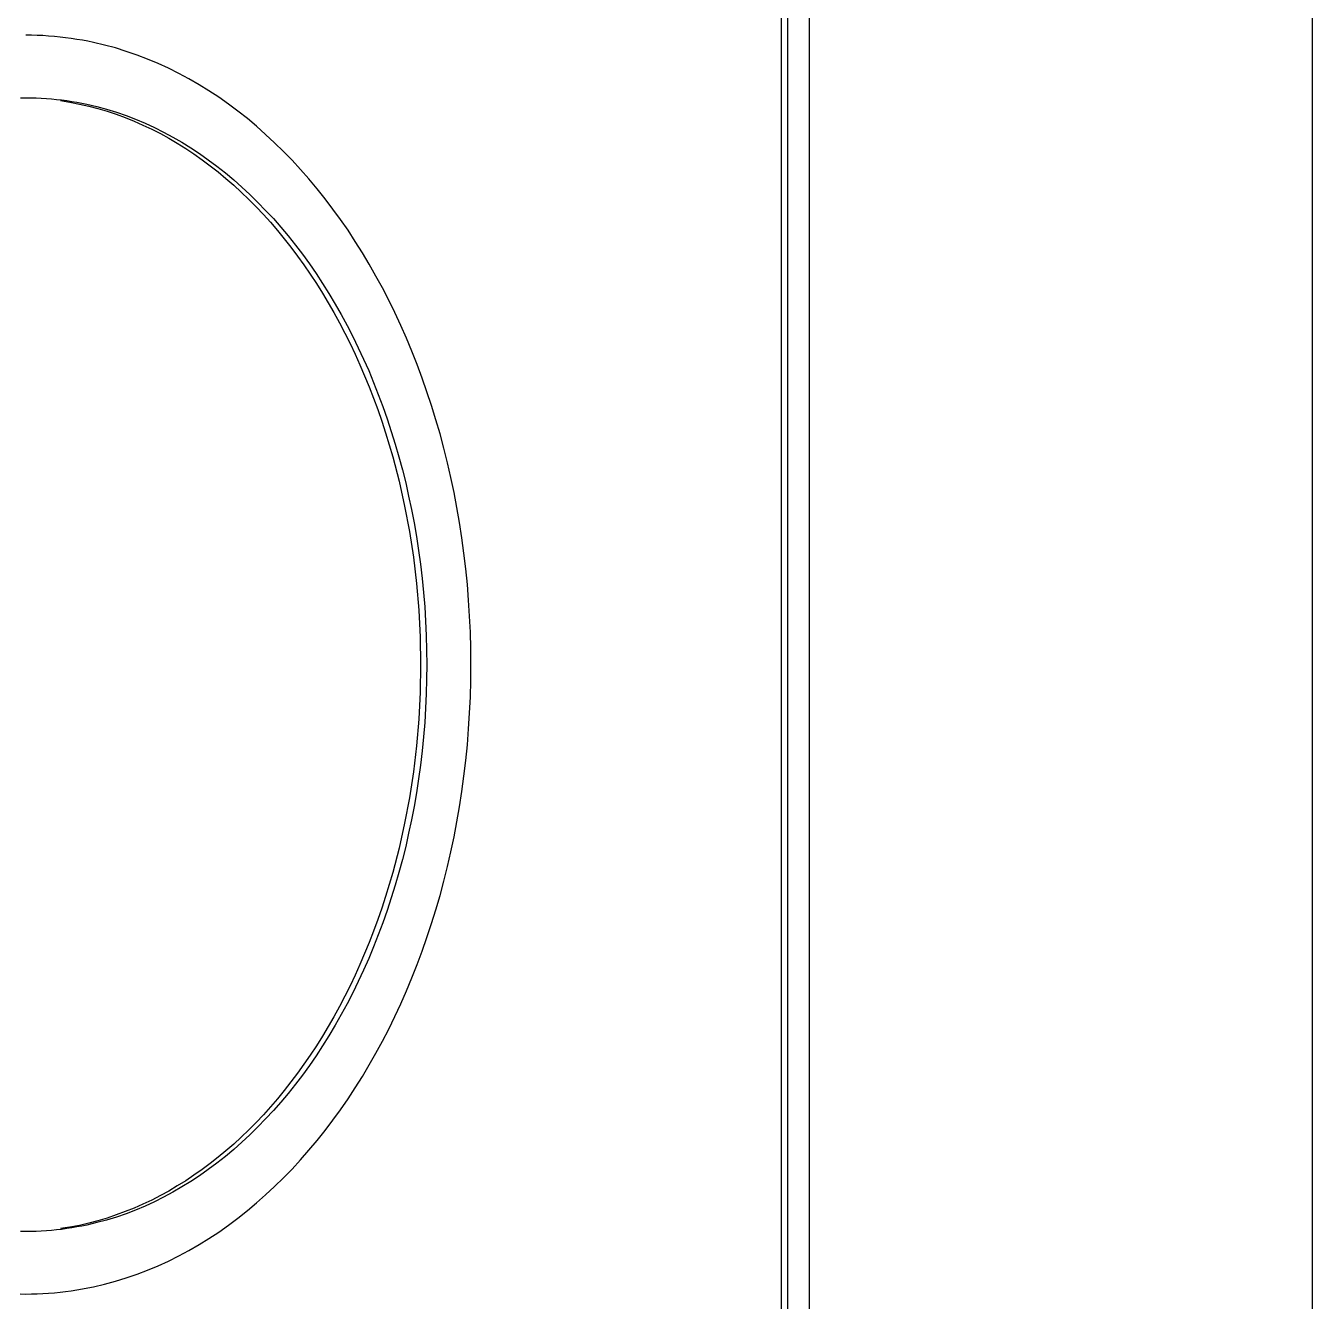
# Model space of a CAD drawing. Header units: millimetres. Extents: x -582 to 3448, y -204 to 2611.
# Drawn here: x 759.56 to 772.07, y 2019.65 to 2032.06 of the extents above; entities that cross this region are included whole.
import ezdxf

# ---------------------------------------------------------------- set-up
doc = ezdxf.new("R2010")
doc.units = ezdxf.units.MM
doc.header["$MEASUREMENT"] = 0
doc.layers.add('Utwórz2D linie widoczne', color=7, linetype='Continuous', true_color=0x000000)

msp = doc.modelspace()

# ---------------------------------------------------------------- linework, layer by layer
at = {"layer": 'Utwórz2D linie widoczne'}
for p, q in [((772.073, 2059.136), (772.073, 1296.736)), ((767.184, 2015.136), (767.184, 2049.136)), ((766.909, 2048.832), (766.909, 2015.439)), ((766.969, 2048.832), (766.969, 2015.439)), ((759.617, 2031.964), (759.561, 2031.964)), ((759.672, 2031.962), (759.617, 2031.964)), ((759.728, 2031.96), (759.672, 2031.962)), ((759.783, 2031.956), (759.728, 2031.96)), ((759.839, 2031.952), (759.783, 2031.956)), ((759.894, 2031.946), (759.839, 2031.952)), ((759.949, 2031.94), (759.894, 2031.946)), ((760.003, 2031.932), (759.949, 2031.94)), ((760.058, 2031.924), (760.003, 2031.932)), ((760.112, 2031.915), (760.058, 2031.924)), ((760.166, 2031.905), (760.112, 2031.915)), ((760.22, 2031.894), (760.166, 2031.905)), ((760.327, 2031.868), (760.22, 2031.894)), ((760.433, 2031.84), (760.327, 2031.868)), ((760.538, 2031.807), (760.433, 2031.84)), ((760.643, 2031.771), (760.538, 2031.807)), ((760.746, 2031.732), (760.643, 2031.771)), ((760.848, 2031.689), (760.746, 2031.732)), ((760.949, 2031.642), (760.848, 2031.689)), ((761.049, 2031.593), (760.949, 2031.642)), ((761.148, 2031.539), (761.049, 2031.593)), ((761.246, 2031.483), (761.148, 2031.539)), ((761.342, 2031.423), (761.246, 2031.483)), ((759.511, 2031.356), (759.561, 2031.356)), ((759.561, 2031.356), (759.611, 2031.356)), ((759.611, 2031.356), (759.662, 2031.354)), ((759.662, 2031.354), (759.712, 2031.352)), ((759.712, 2031.352), (759.762, 2031.349)), ((759.762, 2031.349), (759.811, 2031.345)), ((759.811, 2031.345), (759.861, 2031.34)), ((761.438, 2031.36), (761.342, 2031.423)), ((761.532, 2031.294), (761.438, 2031.36)), ((759.861, 2031.34), (759.91, 2031.334)), ((759.9, 2031.328), (759.991, 2031.313)), ((759.91, 2031.334), (759.96, 2031.328)), ((759.96, 2031.328), (760.009, 2031.32)), ((759.991, 2031.313), (760.083, 2031.295)), ((760.009, 2031.32), (760.058, 2031.312)), ((760.058, 2031.312), (760.106, 2031.303)), ((760.083, 2031.295), (760.173, 2031.274)), ((760.106, 2031.303), (760.155, 2031.293)), ((760.155, 2031.293), (760.251, 2031.27)), ((760.173, 2031.274), (760.263, 2031.251)), ((760.251, 2031.27), (760.347, 2031.244)), ((760.263, 2031.251), (760.352, 2031.224)), ((760.347, 2031.244), (760.442, 2031.215)), ((760.352, 2031.224), (760.44, 2031.195)), ((761.624, 2031.225), (761.532, 2031.294)), ((761.716, 2031.153), (761.624, 2031.225)), ((760.44, 2031.195), (760.528, 2031.163)), ((760.442, 2031.215), (760.536, 2031.182)), ((760.528, 2031.163), (760.615, 2031.128)), ((760.536, 2031.182), (760.629, 2031.147)), ((760.615, 2031.128), (760.701, 2031.09)), ((760.629, 2031.147), (760.721, 2031.108)), ((760.721, 2031.108), (760.812, 2031.066)), ((761.806, 2031.078), (761.716, 2031.153)), ((760.701, 2031.09), (760.786, 2031.05)), ((760.786, 2031.05), (760.87, 2031.007)), ((760.812, 2031.066), (760.902, 2031.021)), ((760.87, 2031.007), (760.953, 2030.961)), ((760.902, 2031.021), (760.991, 2030.973)), ((760.991, 2030.973), (761.079, 2030.923)), ((761.894, 2030.999), (761.806, 2031.078)), ((761.981, 2030.918), (761.894, 2030.999)), ((760.953, 2030.961), (761.035, 2030.913)), ((761.035, 2030.913), (761.117, 2030.862)), ((761.079, 2030.923), (761.166, 2030.869)), ((761.117, 2030.862), (761.197, 2030.809)), ((761.166, 2030.869), (761.252, 2030.812)), ((762.067, 2030.834), (761.981, 2030.918)), ((761.197, 2030.809), (761.276, 2030.753)), ((761.252, 2030.812), (761.336, 2030.753)), ((761.276, 2030.753), (761.355, 2030.694)), ((761.336, 2030.753), (761.42, 2030.69)), ((762.151, 2030.748), (762.067, 2030.834)), ((762.234, 2030.658), (762.151, 2030.748)), ((761.355, 2030.694), (761.432, 2030.634)), ((761.42, 2030.69), (761.502, 2030.625)), ((761.432, 2030.634), (761.508, 2030.57)), ((761.502, 2030.625), (761.583, 2030.558)), ((762.315, 2030.566), (762.234, 2030.658)), ((761.508, 2030.57), (761.583, 2030.505)), ((761.583, 2030.558), (761.663, 2030.487)), ((761.583, 2030.505), (761.657, 2030.437)), ((761.663, 2030.487), (761.741, 2030.414)), ((762.394, 2030.471), (762.315, 2030.566)), ((762.472, 2030.373), (762.394, 2030.471)), ((761.657, 2030.437), (761.73, 2030.367)), ((761.73, 2030.367), (761.801, 2030.295)), ((761.741, 2030.414), (761.819, 2030.338)), ((762.548, 2030.273), (762.472, 2030.373)), ((761.801, 2030.295), (761.872, 2030.22)), ((761.819, 2030.338), (761.894, 2030.26)), ((761.872, 2030.22), (761.941, 2030.144)), ((761.894, 2030.26), (761.969, 2030.18)), ((762.622, 2030.171), (762.548, 2030.273)), ((761.941, 2030.144), (762.009, 2030.065)), ((761.969, 2030.18), (762.042, 2030.097)), ((762.042, 2030.097), (762.113, 2030.011)), ((762.695, 2030.066), (762.622, 2030.171)), ((762.009, 2030.065), (762.075, 2029.984)), ((762.075, 2029.984), (762.14, 2029.901)), ((762.113, 2030.011), (762.183, 2029.923)), ((762.766, 2029.958), (762.695, 2030.066)), ((762.14, 2029.901), (762.204, 2029.816)), ((762.183, 2029.923), (762.252, 2029.833)), ((762.835, 2029.848), (762.766, 2029.958)), ((762.902, 2029.736), (762.835, 2029.848)), ((762.204, 2029.816), (762.267, 2029.729)), ((762.252, 2029.833), (762.319, 2029.741)), ((762.267, 2029.729), (762.328, 2029.64)), ((762.319, 2029.741), (762.384, 2029.646)), ((762.967, 2029.621), (762.902, 2029.736)), ((762.328, 2029.64), (762.388, 2029.549)), ((762.384, 2029.646), (762.448, 2029.549)), ((763.03, 2029.505), (762.967, 2029.621)), ((762.388, 2029.549), (762.446, 2029.456)), ((762.448, 2029.549), (762.51, 2029.45)), ((763.092, 2029.386), (763.03, 2029.505)), ((762.446, 2029.456), (762.503, 2029.362)), ((762.503, 2029.362), (762.558, 2029.265)), ((762.51, 2029.45), (762.57, 2029.349)), ((762.57, 2029.349), (762.629, 2029.246)), ((763.151, 2029.265), (763.092, 2029.386)), ((762.558, 2029.265), (762.612, 2029.167)), ((762.629, 2029.246), (762.686, 2029.141)), ((763.208, 2029.141), (763.151, 2029.265)), ((762.612, 2029.167), (762.664, 2029.067)), ((762.686, 2029.141), (762.741, 2029.033)), ((763.263, 2029.016), (763.208, 2029.141)), ((762.664, 2029.067), (762.715, 2028.965)), ((762.741, 2029.033), (762.795, 2028.924)), ((763.317, 2028.889), (763.263, 2029.016)), ((762.715, 2028.965), (762.764, 2028.862)), ((762.764, 2028.862), (762.811, 2028.757)), ((762.795, 2028.924), (762.846, 2028.813)), ((763.368, 2028.76), (763.317, 2028.889)), ((762.811, 2028.757), (762.857, 2028.651)), ((762.846, 2028.813), (762.896, 2028.701)), ((763.417, 2028.629), (763.368, 2028.76)), ((762.857, 2028.651), (762.901, 2028.543)), ((762.896, 2028.701), (762.944, 2028.586)), ((763.463, 2028.496), (763.417, 2028.629)), ((762.901, 2028.543), (762.944, 2028.433)), ((762.944, 2028.586), (762.99, 2028.47)), ((762.99, 2028.47), (763.034, 2028.351)), ((763.508, 2028.361), (763.463, 2028.496)), ((762.944, 2028.433), (762.985, 2028.322)), ((763.034, 2028.351), (763.076, 2028.232)), ((763.55, 2028.224), (763.508, 2028.361)), ((762.985, 2028.322), (763.024, 2028.209)), ((763.076, 2028.232), (763.116, 2028.11)), ((763.59, 2028.086), (763.55, 2028.224)), ((763.024, 2028.209), (763.061, 2028.095)), ((763.061, 2028.095), (763.096, 2027.98)), ((763.116, 2028.11), (763.154, 2027.987)), ((763.096, 2027.98), (763.13, 2027.863)), ((763.154, 2027.987), (763.19, 2027.863)), ((763.628, 2027.946), (763.59, 2028.086)), ((763.13, 2027.863), (763.192, 2027.626)), ((763.19, 2027.863), (763.224, 2027.737)), ((763.663, 2027.805), (763.628, 2027.946)), ((763.224, 2027.737), (763.256, 2027.61)), ((763.696, 2027.662), (763.663, 2027.805)), ((763.192, 2027.626), (763.246, 2027.383)), ((763.256, 2027.61), (763.285, 2027.481)), ((763.726, 2027.517), (763.696, 2027.662)), ((763.285, 2027.481), (763.313, 2027.35)), ((763.754, 2027.371), (763.726, 2027.517)), ((763.246, 2027.383), (763.292, 2027.136)), ((763.313, 2027.35), (763.338, 2027.219)), ((763.779, 2027.224), (763.754, 2027.371)), ((763.338, 2027.219), (763.361, 2027.086)), ((763.802, 2027.075), (763.779, 2027.224)), ((763.292, 2027.136), (763.331, 2026.885)), ((763.361, 2027.086), (763.381, 2026.952)), ((763.823, 2026.925), (763.802, 2027.075)), ((763.331, 2026.885), (763.361, 2026.629)), ((763.381, 2026.952), (763.4, 2026.817)), ((763.84, 2026.773), (763.823, 2026.925)), ((763.4, 2026.817), (763.416, 2026.68)), ((763.856, 2026.621), (763.84, 2026.773)), ((763.361, 2026.629), (763.383, 2026.37)), ((763.416, 2026.68), (763.429, 2026.543)), ((763.868, 2026.467), (763.856, 2026.621)), ((763.429, 2026.543), (763.441, 2026.404)), ((763.878, 2026.312), (763.868, 2026.467)), ((763.383, 2026.37), (763.396, 2026.107)), ((763.441, 2026.404), (763.449, 2026.265)), ((763.449, 2026.265), (763.456, 2026.124)), ((763.885, 2026.156), (763.878, 2026.312)), ((763.396, 2026.107), (763.401, 2025.84)), ((763.456, 2026.124), (763.459, 2025.983)), ((763.889, 2025.999), (763.885, 2026.156)), ((763.459, 2025.983), (763.461, 2025.84)), ((763.89, 2025.841), (763.889, 2025.999)), ((763.401, 2025.84), (763.396, 2025.574)), ((763.461, 2025.84), (763.459, 2025.698)), ((763.889, 2025.683), (763.89, 2025.841)), ((763.459, 2025.698), (763.456, 2025.557)), ((763.885, 2025.526), (763.889, 2025.683)), ((763.396, 2025.574), (763.383, 2025.311)), ((763.456, 2025.557), (763.449, 2025.416)), ((763.878, 2025.37), (763.885, 2025.526)), ((763.449, 2025.416), (763.441, 2025.277)), ((763.868, 2025.215), (763.878, 2025.37)), ((763.383, 2025.311), (763.361, 2025.052)), ((763.441, 2025.277), (763.429, 2025.138)), ((763.856, 2025.061), (763.868, 2025.215)), ((763.429, 2025.138), (763.416, 2025.001)), ((763.361, 2025.052), (763.331, 2024.797)), ((763.416, 2025.001), (763.4, 2024.864)), ((763.84, 2024.908), (763.856, 2025.061)), ((763.4, 2024.864), (763.381, 2024.729)), ((763.823, 2024.757), (763.84, 2024.908)), ((763.331, 2024.797), (763.292, 2024.545)), ((763.381, 2024.729), (763.361, 2024.595)), ((763.802, 2024.607), (763.823, 2024.757)), ((763.361, 2024.595), (763.338, 2024.462)), ((763.779, 2024.458), (763.802, 2024.607)), ((763.292, 2024.545), (763.246, 2024.298)), ((763.338, 2024.462), (763.313, 2024.331)), ((763.754, 2024.311), (763.779, 2024.458)), ((763.246, 2024.298), (763.192, 2024.056)), ((763.313, 2024.331), (763.285, 2024.201)), ((763.726, 2024.165), (763.754, 2024.311)), ((763.285, 2024.201), (763.256, 2024.072)), ((763.696, 2024.02), (763.726, 2024.165)), ((763.192, 2024.056), (763.13, 2023.818)), ((763.256, 2024.072), (763.224, 2023.944)), ((763.663, 2023.877), (763.696, 2024.02)), ((763.224, 2023.944), (763.19, 2023.818)), ((763.628, 2023.735), (763.663, 2023.877)), ((763.13, 2023.818), (763.096, 2023.702)), ((763.19, 2023.818), (763.154, 2023.694)), ((763.59, 2023.596), (763.628, 2023.735)), ((763.061, 2023.586), (763.024, 2023.472)), ((763.096, 2023.702), (763.061, 2023.586)), ((763.154, 2023.694), (763.116, 2023.571)), ((763.55, 2023.457), (763.59, 2023.596)), ((763.024, 2023.472), (762.985, 2023.36)), ((763.116, 2023.571), (763.076, 2023.45)), ((762.985, 2023.36), (762.944, 2023.248)), ((763.076, 2023.45), (763.034, 2023.33)), ((763.508, 2023.321), (763.55, 2023.457)), ((762.944, 2023.248), (762.901, 2023.139)), ((762.99, 2023.212), (762.944, 2023.095)), ((763.034, 2023.33), (762.99, 2023.212)), ((763.463, 2023.186), (763.508, 2023.321)), ((762.901, 2023.139), (762.857, 2023.031)), ((762.944, 2023.095), (762.896, 2022.981)), ((763.417, 2023.053), (763.463, 2023.186)), ((762.857, 2023.031), (762.811, 2022.924)), ((762.896, 2022.981), (762.846, 2022.868)), ((763.368, 2022.922), (763.417, 2023.053)), ((762.811, 2022.924), (762.764, 2022.819)), ((762.846, 2022.868), (762.795, 2022.757)), ((763.317, 2022.793), (763.368, 2022.922)), ((762.715, 2022.716), (762.664, 2022.614)), ((762.764, 2022.819), (762.715, 2022.716)), ((762.795, 2022.757), (762.741, 2022.648)), ((763.263, 2022.666), (763.317, 2022.793)), ((762.664, 2022.614), (762.612, 2022.514)), ((762.741, 2022.648), (762.686, 2022.541)), ((763.208, 2022.54), (763.263, 2022.666)), ((762.612, 2022.514), (762.558, 2022.416)), ((762.686, 2022.541), (762.629, 2022.436)), ((763.151, 2022.417), (763.208, 2022.54)), ((762.558, 2022.416), (762.503, 2022.32)), ((762.629, 2022.436), (762.57, 2022.332)), ((763.092, 2022.296), (763.151, 2022.417)), ((762.446, 2022.225), (762.388, 2022.132)), ((762.503, 2022.32), (762.446, 2022.225)), ((762.51, 2022.231), (762.448, 2022.132)), ((762.57, 2022.332), (762.51, 2022.231)), ((763.03, 2022.177), (763.092, 2022.296)), ((762.388, 2022.132), (762.328, 2022.041)), ((762.448, 2022.132), (762.384, 2022.035)), ((762.967, 2022.06), (763.03, 2022.177)), ((762.328, 2022.041), (762.267, 2021.953)), ((762.384, 2022.035), (762.319, 2021.941)), ((762.902, 2021.946), (762.967, 2022.06)), ((762.204, 2021.866), (762.14, 2021.781)), ((762.252, 2021.848), (762.183, 2021.758)), ((762.267, 2021.953), (762.204, 2021.866)), ((762.319, 2021.941), (762.252, 2021.848)), ((762.835, 2021.834), (762.902, 2021.946)), ((762.14, 2021.781), (762.075, 2021.698)), ((762.183, 2021.758), (762.113, 2021.67)), ((762.695, 2021.616), (762.766, 2021.724)), ((762.766, 2021.724), (762.835, 2021.834)), ((762.009, 2021.617), (761.941, 2021.538)), ((762.042, 2021.585), (761.969, 2021.502)), ((762.075, 2021.698), (762.009, 2021.617)), ((762.113, 2021.67), (762.042, 2021.585)), ((762.622, 2021.511), (762.695, 2021.616)), ((761.872, 2021.461), (761.801, 2021.387)), ((761.941, 2021.538), (761.872, 2021.461)), ((761.969, 2021.502), (761.894, 2021.421)), ((762.548, 2021.408), (762.622, 2021.511)), ((761.801, 2021.387), (761.73, 2021.314)), ((761.819, 2021.343), (761.741, 2021.267)), ((761.894, 2021.421), (761.819, 2021.343)), ((762.472, 2021.308), (762.548, 2021.408)), ((761.657, 2021.244), (761.583, 2021.176)), ((761.73, 2021.314), (761.657, 2021.244)), ((761.741, 2021.267), (761.663, 2021.194)), ((762.315, 2021.116), (762.394, 2021.211)), ((762.394, 2021.211), (762.472, 2021.308)), ((761.508, 2021.111), (761.432, 2021.048)), ((761.583, 2021.124), (761.502, 2021.056)), ((761.583, 2021.176), (761.508, 2021.111)), ((761.663, 2021.194), (761.583, 2021.124)), ((762.234, 2021.023), (762.315, 2021.116)), ((761.355, 2020.987), (761.276, 2020.929)), ((761.42, 2020.991), (761.336, 2020.929)), ((761.432, 2021.048), (761.355, 2020.987)), ((761.502, 2021.056), (761.42, 2020.991)), ((762.151, 2020.934), (762.234, 2021.023)), ((761.197, 2020.873), (761.117, 2020.82)), ((761.252, 2020.869), (761.166, 2020.813)), ((761.276, 2020.929), (761.197, 2020.873)), ((761.336, 2020.929), (761.252, 2020.869)), ((761.981, 2020.763), (762.067, 2020.847)), ((762.067, 2020.847), (762.151, 2020.934)), ((760.953, 2020.72), (760.87, 2020.675)), ((761.035, 2020.769), (760.953, 2020.72)), ((761.079, 2020.759), (760.991, 2020.708)), ((761.117, 2020.82), (761.035, 2020.769)), ((761.166, 2020.813), (761.079, 2020.759)), ((761.894, 2020.682), (761.981, 2020.763)), ((760.701, 2020.591), (760.615, 2020.554)), ((760.786, 2020.632), (760.701, 2020.591)), ((760.812, 2020.615), (760.721, 2020.573)), ((760.87, 2020.675), (760.786, 2020.632)), ((760.902, 2020.66), (760.812, 2020.615)), ((760.991, 2020.708), (760.902, 2020.66)), ((761.716, 2020.529), (761.806, 2020.604)), ((761.806, 2020.604), (761.894, 2020.682)), ((760.442, 2020.467), (760.347, 2020.437)), ((760.44, 2020.487), (760.352, 2020.457)), ((760.528, 2020.519), (760.44, 2020.487)), ((760.536, 2020.499), (760.442, 2020.467)), ((760.615, 2020.554), (760.528, 2020.519)), ((760.629, 2020.535), (760.536, 2020.499)), ((760.721, 2020.573), (760.629, 2020.535)), ((761.624, 2020.456), (761.716, 2020.529)), ((759.811, 2020.337), (759.762, 2020.333)), ((759.861, 2020.342), (759.811, 2020.337)), ((759.91, 2020.347), (759.861, 2020.342)), ((759.991, 2020.369), (759.9, 2020.354)), ((759.96, 2020.354), (759.91, 2020.347)), ((760.009, 2020.361), (759.96, 2020.354)), ((760.083, 2020.386), (759.991, 2020.369)), ((760.058, 2020.37), (760.009, 2020.361)), ((760.106, 2020.379), (760.058, 2020.37)), ((760.173, 2020.407), (760.083, 2020.386)), ((760.155, 2020.389), (760.106, 2020.379)), ((760.251, 2020.412), (760.155, 2020.389)), ((760.263, 2020.431), (760.173, 2020.407)), ((760.347, 2020.437), (760.251, 2020.412)), ((760.352, 2020.457), (760.263, 2020.431)), ((761.438, 2020.321), (761.532, 2020.387)), ((761.532, 2020.387), (761.624, 2020.456)), ((759.561, 2020.325), (759.51, 2020.326)), ((759.611, 2020.326), (759.561, 2020.325)), ((759.662, 2020.327), (759.611, 2020.326)), ((759.712, 2020.329), (759.662, 2020.327)), ((759.762, 2020.333), (759.712, 2020.329)), ((761.246, 2020.199), (761.342, 2020.258)), ((761.342, 2020.258), (761.438, 2020.321)), ((760.949, 2020.039), (761.049, 2020.089)), ((761.049, 2020.089), (761.148, 2020.142)), ((761.148, 2020.142), (761.246, 2020.199)), ((760.746, 2019.95), (760.848, 2019.993)), ((760.848, 2019.993), (760.949, 2020.039)), ((760.327, 2019.813), (760.433, 2019.842)), ((760.433, 2019.842), (760.538, 2019.874)), ((760.538, 2019.874), (760.643, 2019.91)), ((760.643, 2019.91), (760.746, 2019.95)), ((759.505, 2019.718), (759.561, 2019.717)), ((759.561, 2019.717), (759.617, 2019.718)), ((759.617, 2019.718), (759.672, 2019.719)), ((759.672, 2019.719), (759.728, 2019.722)), ((759.728, 2019.722), (759.783, 2019.725)), ((759.783, 2019.725), (759.839, 2019.73)), ((759.839, 2019.73), (759.894, 2019.735)), ((759.894, 2019.735), (759.949, 2019.742)), ((759.949, 2019.742), (760.003, 2019.749)), ((760.003, 2019.749), (760.058, 2019.757)), ((760.058, 2019.757), (760.112, 2019.767)), ((760.112, 2019.767), (760.166, 2019.777)), ((760.166, 2019.777), (760.22, 2019.788)), ((760.22, 2019.788), (760.327, 2019.813))]:
    msp.add_line(p, q, dxfattribs=at)

doc.saveas('drawing.dxf')
